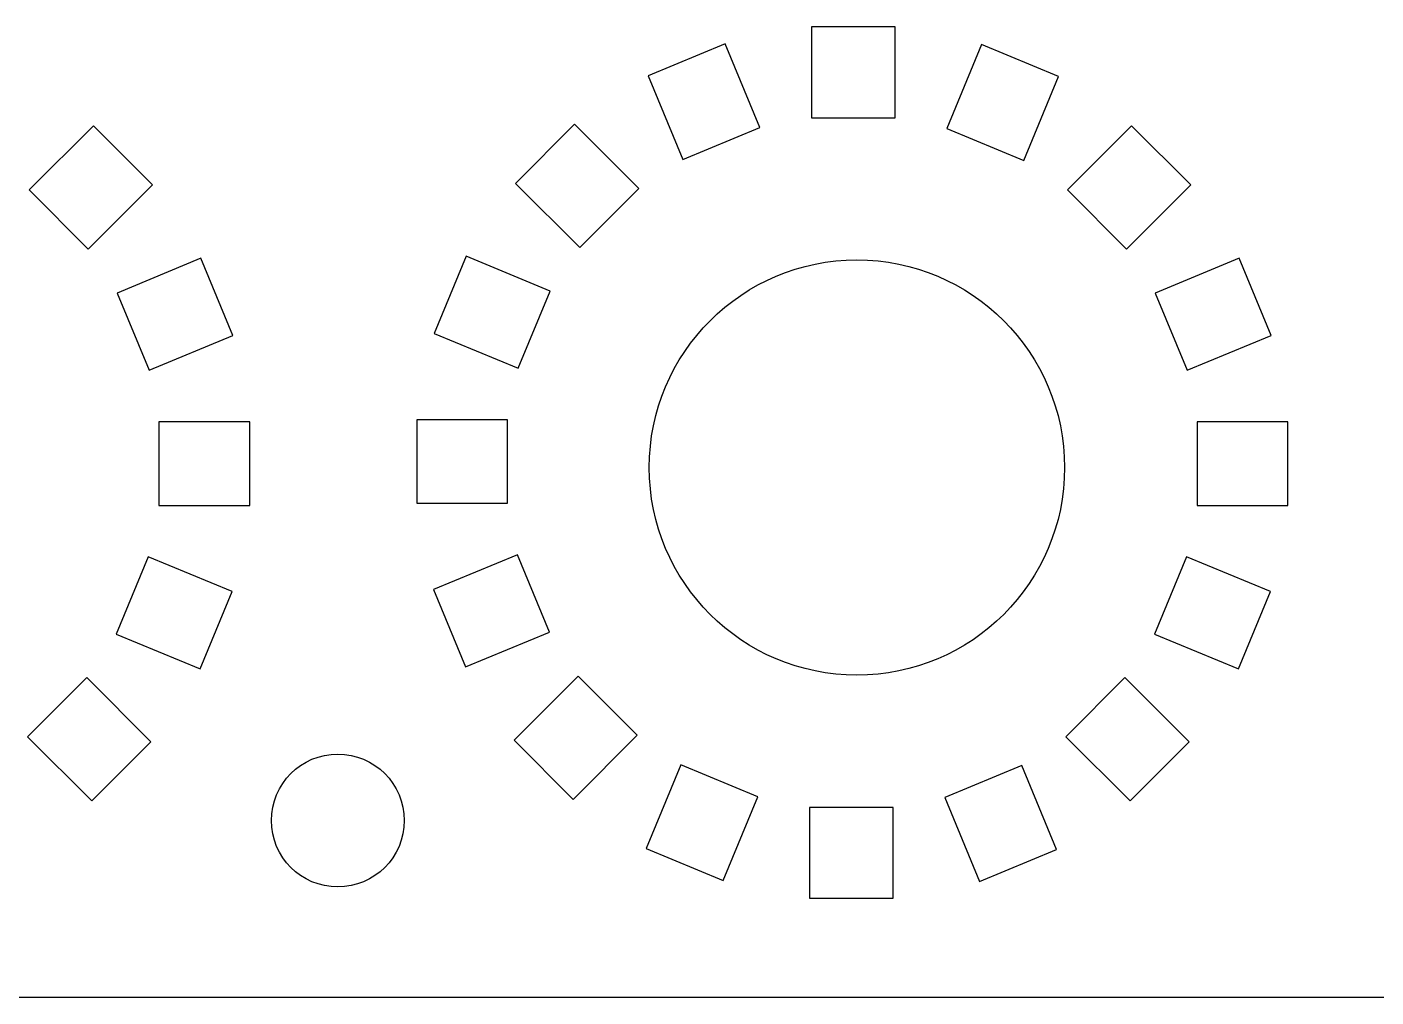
# Model space of a CAD drawing. Header units: millimetres. Extents: x -59 to 70, y -22 to 29.
# Drawn here: x -26.79 to 5.69, y -21.99 to 1.37 of the extents above; entities that cross this region are included whole.
import ezdxf

# ---------------------------------------------------------------- set-up
doc = ezdxf.new("R2010")
doc.units = ezdxf.units.MM
doc.layers.add('Cut001', color=7, linetype='CONTINUOUS')

msp = doc.modelspace()

# ---------------------------------------------------------------- linework, layer by layer
at = {"layer": 'Cut001'}
for p, q in [((-5.88795, 1.36933, 13.91), (-7.9004, 1.36933, 13.91)), ((-7.9004, 1.36933, 13.91), (-7.9004, -0.816923, 13.91)), ((-5.88795, 1.36933, 14.91), (-7.9004, 1.36933, 14.91)), ((-7.9004, 1.36933, 14.91), (-7.9004, -0.816923, 14.91)), ((-5.88795, 1.36933, 13.91), (-7.9004, 1.36933, 13.91)), ((-5.88795, 1.36933, 14.91), (-7.9004, 1.36933, 14.91)), ((-7.9004, 1.36933, 13.91), (-7.9004, 1.36933, 14.91)), ((-7.9004, 1.36933, 13.91), (-7.9004, -0.816923, 13.91)), ((-7.9004, 1.36933, 13.91), (-7.9004, 1.36933, 14.91)), ((-7.9004, 1.36933, 14.91), (-7.9004, -0.816923, 14.91)), ((-5.88795, -0.816923, 13.91), (-5.88795, 1.36933, 13.91)), ((-5.88795, -0.816923, 14.91), (-5.88795, 1.36933, 14.91)), ((-5.88795, -0.816923, 13.91), (-5.88795, 1.36933, 13.91)), ((-5.88795, -0.816923, 14.91), (-5.88795, 1.36933, 14.91)), ((-5.88795, 1.36933, 13.91), (-5.88795, 1.36933, 14.91)), ((-5.88795, 1.36933, 13.91), (-5.88795, 1.36933, 14.91)), ((-9.98059, 0.965901, 13.91), (-11.8399, 0.195769, 13.91)), ((-9.98059, 0.965901, 14.91), (-11.8399, 0.195769, 14.91)), ((-9.98059, 0.965901, 13.91), (-11.8399, 0.195769, 13.91)), ((-9.98059, 0.965901, 14.91), (-11.8399, 0.195769, 14.91)), ((-9.14395, -1.05394, 13.91), (-9.98059, 0.965901, 13.91)), ((-9.14395, -1.05394, 14.91), (-9.98059, 0.965901, 14.91)), ((-9.14395, -1.05394, 13.91), (-9.98059, 0.965901, 13.91)), ((-9.14395, -1.05394, 14.91), (-9.98059, 0.965901, 14.91)), ((-9.98059, 0.965901, 13.91), (-9.98059, 0.965901, 14.91)), ((-9.98059, 0.965901, 13.91), (-9.98059, 0.965901, 14.91)), ((-3.81171, 0.945997, 13.91), (-4.64835, -1.07384, 13.91)), ((-3.81171, 0.945997, 14.91), (-4.64835, -1.07384, 14.91)), ((-3.81171, 0.945997, 13.91), (-4.64835, -1.07384, 13.91)), ((-3.81171, 0.945997, 14.91), (-4.64835, -1.07384, 14.91)), ((-1.95244, 0.175866, 13.91), (-3.81171, 0.945997, 13.91)), ((-1.95244, 0.175866, 14.91), (-3.81171, 0.945997, 14.91)), ((-1.95244, 0.175866, 13.91), (-3.81171, 0.945997, 13.91)), ((-1.95244, 0.175866, 14.91), (-3.81171, 0.945997, 14.91)), ((-3.81171, 0.945997, 13.91), (-3.81171, 0.945997, 14.91)), ((-3.81171, 0.945997, 13.91), (-3.81171, 0.945997, 14.91)), ((-11.8399, 0.195769, 13.91), (-11.0032, -1.82407, 13.91)), ((-11.8399, 0.195769, 14.91), (-11.0032, -1.82407, 14.91)), ((-11.8399, 0.195769, 13.91), (-11.8399, 0.195769, 14.91)), ((-11.8399, 0.195769, 13.91), (-11.0032, -1.82407, 13.91)), ((-11.8399, 0.195769, 13.91), (-11.8399, 0.195769, 14.91)), ((-11.8399, 0.195769, 14.91), (-11.0032, -1.82407, 14.91)), ((-2.78909, -1.84397, 13.91), (-1.95244, 0.175866, 13.91)), ((-2.78909, -1.84397, 14.91), (-1.95244, 0.175866, 14.91)), ((-2.78909, -1.84397, 13.91), (-1.95244, 0.175866, 13.91)), ((-2.78909, -1.84397, 14.91), (-1.95244, 0.175866, 14.91)), ((-1.95244, 0.175866, 13.91), (-1.95244, 0.175866, 14.91)), ((-1.95244, 0.175866, 13.91), (-1.95244, 0.175866, 14.91)), ((-13.6073, -0.97301, 13.91), (-15.0303, -2.39603, 13.91)), ((-13.6073, -0.97301, 14.91), (-15.0303, -2.39603, 14.91)), ((-13.6073, -0.97301, 13.91), (-15.0303, -2.39603, 13.91)), ((-13.6073, -0.97301, 14.91), (-15.0303, -2.39603, 14.91)), ((-12.0614, -2.51893, 13.91), (-13.6073, -0.97301, 13.91)), ((-12.0614, -2.51893, 14.91), (-13.6073, -0.97301, 14.91)), ((-12.0614, -2.51893, 13.91), (-13.6073, -0.97301, 13.91)), ((-12.0614, -2.51893, 14.91), (-13.6073, -0.97301, 14.91)), ((-13.6073, -0.97301, 13.91), (-13.6073, -0.97301, 14.91)), ((-13.6073, -0.97301, 13.91), (-13.6073, -0.97301, 14.91)), ((-7.9004, -0.816923, 13.91), (-5.88795, -0.816923, 13.91)), ((-7.9004, -0.816923, 14.91), (-5.88795, -0.816923, 14.91)), ((-7.9004, -0.816923, 13.91), (-5.88795, -0.816923, 13.91)), ((-7.9004, -0.816923, 13.91), (-7.9004, -0.816923, 14.91)), ((-7.9004, -0.816923, 14.91), (-5.88795, -0.816923, 14.91)), ((-7.9004, -0.816923, 13.91), (-7.9004, -0.816923, 14.91)), ((-5.88795, -0.816923, 13.91), (-5.88795, -0.816923, 14.91)), ((-5.88795, -0.816923, 13.91), (-5.88795, -0.816923, 14.91)), ((-25.1963, -1.00979, 13.91), (-26.7422, -2.5557, 13.91)), ((-25.1963, -1.00979, 14.91), (-26.7422, -2.5557, 14.91)), ((-25.1963, -1.00979, 13.91), (-26.7422, -2.5557, 13.91)), ((-25.1963, -1.00979, 14.91), (-26.7422, -2.5557, 14.91)), ((-23.7732, -2.43281, 13.91), (-25.1963, -1.00979, 13.91)), ((-23.7732, -2.43281, 14.91), (-25.1963, -1.00979, 14.91)), ((-23.7732, -2.43281, 13.91), (-25.1963, -1.00979, 13.91)), ((-23.7732, -2.43281, 14.91), (-25.1963, -1.00979, 14.91)), ((-25.1963, -1.00979, 13.91), (-25.1963, -1.00979, 14.91)), ((-25.1963, -1.00979, 13.91), (-25.1963, -1.00979, 14.91)), ((-11.0032, -1.82407, 13.91), (-9.14395, -1.05394, 13.91)), ((-11.0032, -1.82407, 14.91), (-9.14395, -1.05394, 14.91)), ((-11.0032, -1.82407, 13.91), (-9.14395, -1.05394, 13.91)), ((-11.0032, -1.82407, 14.91), (-9.14395, -1.05394, 14.91)), ((-9.14395, -1.05394, 13.91), (-9.14395, -1.05394, 14.91)), ((-9.14395, -1.05394, 13.91), (-9.14395, -1.05394, 14.91)), ((-4.64835, -1.07384, 13.91), (-2.78909, -1.84397, 13.91)), ((-4.64835, -1.07384, 14.91), (-2.78909, -1.84397, 14.91)), ((-4.64835, -1.07384, 13.91), (-2.78909, -1.84397, 13.91)), ((-4.64835, -1.07384, 13.91), (-4.64835, -1.07384, 14.91)), ((-4.64835, -1.07384, 14.91), (-2.78909, -1.84397, 14.91)), ((-4.64835, -1.07384, 13.91), (-4.64835, -1.07384, 14.91)), ((-0.196251, -1.00979, 13.91), (-1.74217, -2.5557, 13.91)), ((-0.196251, -1.00979, 14.91), (-1.74217, -2.5557, 14.91)), ((-0.196251, -1.00979, 13.91), (-1.74217, -2.5557, 13.91)), ((-0.196251, -1.00979, 14.91), (-1.74217, -2.5557, 14.91)), ((1.22677, -2.43281, 13.91), (-0.196251, -1.00979, 13.91)), ((1.22677, -2.43281, 14.91), (-0.196251, -1.00979, 14.91)), ((1.22677, -2.43281, 13.91), (-0.196251, -1.00979, 13.91)), ((1.22677, -2.43281, 14.91), (-0.196251, -1.00979, 14.91)), ((-0.196251, -1.00979, 13.91), (-0.196251, -1.00979, 14.91)), ((-0.196251, -1.00979, 13.91), (-0.196251, -1.00979, 14.91)), ((-11.0032, -1.82407, 13.91), (-11.0032, -1.82407, 14.91)), ((-11.0032, -1.82407, 13.91), (-11.0032, -1.82407, 14.91)), ((-2.78909, -1.84397, 13.91), (-2.78909, -1.84397, 14.91)), ((-2.78909, -1.84397, 13.91), (-2.78909, -1.84397, 14.91)), ((-26.7422, -2.5557, 13.91), (-25.3191, -3.97872, 13.91)), ((-26.7422, -2.5557, 14.91), (-25.3191, -3.97872, 14.91)), ((-26.7422, -2.5557, 13.91), (-25.3191, -3.97872, 13.91)), ((-26.7422, -2.5557, 13.91), (-26.7422, -2.5557, 14.91)), ((-26.7422, -2.5557, 14.91), (-25.3191, -3.97872, 14.91)), ((-26.7422, -2.5557, 13.91), (-26.7422, -2.5557, 14.91)), ((-25.3191, -3.97872, 13.91), (-23.7732, -2.43281, 13.91)), ((-25.3191, -3.97872, 14.91), (-23.7732, -2.43281, 14.91)), ((-25.3191, -3.97872, 13.91), (-23.7732, -2.43281, 13.91)), ((-25.3191, -3.97872, 14.91), (-23.7732, -2.43281, 14.91)), ((-23.7732, -2.43281, 13.91), (-23.7732, -2.43281, 14.91)), ((-23.7732, -2.43281, 13.91), (-23.7732, -2.43281, 14.91)), ((-15.0303, -2.39603, 13.91), (-13.4844, -3.94194, 13.91)), ((-15.0303, -2.39603, 14.91), (-13.4844, -3.94194, 14.91)), ((-15.0303, -2.39603, 13.91), (-15.0303, -2.39603, 14.91)), ((-15.0303, -2.39603, 13.91), (-13.4844, -3.94194, 13.91)), ((-15.0303, -2.39603, 13.91), (-15.0303, -2.39603, 14.91)), ((-15.0303, -2.39603, 14.91), (-13.4844, -3.94194, 14.91)), ((-13.4844, -3.94194, 13.91), (-12.0614, -2.51893, 13.91)), ((-13.4844, -3.94194, 14.91), (-12.0614, -2.51893, 14.91)), ((-13.4844, -3.94194, 13.91), (-12.0614, -2.51893, 13.91)), ((-13.4844, -3.94194, 14.91), (-12.0614, -2.51893, 14.91)), ((-12.0614, -2.51893, 13.91), (-12.0614, -2.51893, 14.91)), ((-12.0614, -2.51893, 13.91), (-12.0614, -2.51893, 14.91)), ((-1.74217, -2.5557, 13.91), (-0.31915, -3.97872, 13.91)), ((-1.74217, -2.5557, 14.91), (-0.31915, -3.97872, 14.91)), ((-1.74217, -2.5557, 13.91), (-0.31915, -3.97872, 13.91)), ((-1.74217, -2.5557, 13.91), (-1.74217, -2.5557, 14.91)), ((-1.74217, -2.5557, 14.91), (-0.31915, -3.97872, 14.91)), ((-1.74217, -2.5557, 13.91), (-1.74217, -2.5557, 14.91)), ((-0.31915, -3.97872, 13.91), (1.22677, -2.43281, 13.91)), ((-0.31915, -3.97872, 14.91), (1.22677, -2.43281, 14.91)), ((-0.31915, -3.97872, 13.91), (1.22677, -2.43281, 13.91)), ((-0.31915, -3.97872, 14.91), (1.22677, -2.43281, 14.91)), ((1.22677, -2.43281, 13.91), (1.22677, -2.43281, 14.91)), ((1.22677, -2.43281, 13.91), (1.22677, -2.43281, 14.91)), ((-25.3191, -3.97872, 13.91), (-25.3191, -3.97872, 14.91)), ((-25.3191, -3.97872, 13.91), (-25.3191, -3.97872, 14.91)), ((-22.6045, -4.20027, 13.91), (-24.6243, -5.03692, 13.91)), ((-22.6045, -4.20027, 14.91), (-24.6243, -5.03692, 14.91)), ((-22.6045, -4.20027, 13.91), (-24.6243, -5.03692, 13.91)), ((-22.6045, -4.20027, 14.91), (-24.6243, -5.03692, 14.91)), ((-21.8343, -6.05953, 13.91), (-22.6045, -4.20027, 13.91)), ((-21.8343, -6.05953, 14.91), (-22.6045, -4.20027, 14.91)), ((-21.8343, -6.05953, 13.91), (-22.6045, -4.20027, 13.91)), ((-21.8343, -6.05953, 14.91), (-22.6045, -4.20027, 14.91)), ((-22.6045, -4.20027, 13.91), (-22.6045, -4.20027, 14.91)), ((-22.6045, -4.20027, 13.91), (-22.6045, -4.20027, 14.91)), ((-16.216, -4.15222, 13.91), (-16.9861, -6.01148, 13.91)), ((-16.216, -4.15222, 14.91), (-16.9861, -6.01148, 14.91)), ((-16.216, -4.15222, 13.91), (-16.9861, -6.01148, 13.91)), ((-16.216, -4.15222, 14.91), (-16.9861, -6.01148, 14.91)), ((-14.1962, -4.98886, 13.91), (-16.216, -4.15222, 13.91)), ((-14.1962, -4.98886, 14.91), (-16.216, -4.15222, 14.91)), ((-14.1962, -4.98886, 13.91), (-16.216, -4.15222, 13.91)), ((-14.1962, -4.98886, 14.91), (-16.216, -4.15222, 14.91)), ((-16.216, -4.15222, 13.91), (-16.216, -4.15222, 14.91)), ((-16.216, -4.15222, 13.91), (-16.216, -4.15222, 14.91)), ((-13.4844, -3.94194, 13.91), (-13.4844, -3.94194, 14.91)), ((-13.4844, -3.94194, 13.91), (-13.4844, -3.94194, 14.91)), ((-0.31915, -3.97872, 13.91), (-0.31915, -3.97872, 14.91)), ((-0.31915, -3.97872, 13.91), (-0.31915, -3.97872, 14.91)), ((2.39555, -4.20027, 13.91), (0.375709, -5.03692, 13.91)), ((2.39555, -4.20027, 14.91), (0.375709, -5.03692, 14.91)), ((2.39555, -4.20027, 13.91), (0.375709, -5.03692, 13.91)), ((2.39555, -4.20027, 14.91), (0.375709, -5.03692, 14.91)), ((3.16568, -6.05953, 13.91), (2.39555, -4.20027, 13.91)), ((3.16568, -6.05953, 14.91), (2.39555, -4.20027, 14.91)), ((3.16568, -6.05953, 13.91), (2.39555, -4.20027, 13.91)), ((3.16568, -6.05953, 14.91), (2.39555, -4.20027, 14.91)), ((2.39555, -4.20027, 13.91), (2.39555, -4.20027, 14.91)), ((2.39555, -4.20027, 13.91), (2.39555, -4.20027, 14.91)), ((-24.6243, -5.03692, 13.91), (-23.8542, -6.89618, 13.91)), ((-24.6243, -5.03692, 14.91), (-23.8542, -6.89618, 14.91)), ((-24.6243, -5.03692, 13.91), (-23.8542, -6.89618, 13.91)), ((-24.6243, -5.03692, 13.91), (-24.6243, -5.03692, 14.91)), ((-24.6243, -5.03692, 14.91), (-23.8542, -6.89618, 14.91)), ((-24.6243, -5.03692, 13.91), (-24.6243, -5.03692, 14.91)), ((-14.9663, -6.84813, 13.91), (-14.1962, -4.98886, 13.91)), ((-14.9663, -6.84813, 14.91), (-14.1962, -4.98886, 14.91)), ((-14.9663, -6.84813, 13.91), (-14.1962, -4.98886, 13.91)), ((-14.9663, -6.84813, 14.91), (-14.1962, -4.98886, 14.91)), ((-14.1962, -4.98886, 13.91), (-14.1962, -4.98886, 14.91)), ((-14.1962, -4.98886, 13.91), (-14.1962, -4.98886, 14.91)), ((0.375709, -5.03692, 13.91), (1.14584, -6.89618, 13.91)), ((0.375709, -5.03692, 14.91), (1.14584, -6.89618, 14.91)), ((0.375709, -5.03692, 13.91), (1.14584, -6.89618, 13.91)), ((0.375709, -5.03692, 13.91), (0.375709, -5.03692, 14.91)), ((0.375709, -5.03692, 14.91), (1.14584, -6.89618, 14.91)), ((0.375709, -5.03692, 13.91), (0.375709, -5.03692, 14.91)), ((-23.8542, -6.89618, 13.91), (-21.8343, -6.05953, 13.91)), ((-23.8542, -6.89618, 14.91), (-21.8343, -6.05953, 14.91)), ((-23.8542, -6.89618, 13.91), (-21.8343, -6.05953, 13.91)), ((-23.8542, -6.89618, 14.91), (-21.8343, -6.05953, 14.91)), ((-21.8343, -6.05953, 13.91), (-21.8343, -6.05953, 14.91)), ((-21.8343, -6.05953, 13.91), (-21.8343, -6.05953, 14.91)), ((-16.9861, -6.01148, 13.91), (-14.9663, -6.84813, 13.91)), ((-16.9861, -6.01148, 14.91), (-14.9663, -6.84813, 14.91)), ((-16.9861, -6.01148, 13.91), (-16.9861, -6.01148, 14.91)), ((-16.9861, -6.01148, 13.91), (-14.9663, -6.84813, 13.91)), ((-16.9861, -6.01148, 13.91), (-16.9861, -6.01148, 14.91)), ((-16.9861, -6.01148, 14.91), (-14.9663, -6.84813, 14.91)), ((1.14584, -6.89618, 13.91), (3.16568, -6.05953, 13.91)), ((1.14584, -6.89618, 14.91), (3.16568, -6.05953, 14.91)), ((1.14584, -6.89618, 13.91), (3.16568, -6.05953, 13.91)), ((1.14584, -6.89618, 14.91), (3.16568, -6.05953, 14.91)), ((3.16568, -6.05953, 13.91), (3.16568, -6.05953, 14.91)), ((3.16568, -6.05953, 13.91), (3.16568, -6.05953, 14.91)), ((-23.8542, -6.89618, 13.91), (-23.8542, -6.89618, 14.91)), ((-23.8542, -6.89618, 13.91), (-23.8542, -6.89618, 14.91)), ((-14.9663, -6.84813, 13.91), (-14.9663, -6.84813, 14.91)), ((-14.9663, -6.84813, 13.91), (-14.9663, -6.84813, 14.91)), ((1.14584, -6.89618, 13.91), (1.14584, -6.89618, 14.91)), ((1.14584, -6.89618, 13.91), (1.14584, -6.89618, 14.91)), ((-15.2232, -8.08772, 13.91), (-17.4095, -8.08772, 13.91)), ((-17.4095, -8.08772, 13.91), (-17.4095, -10.1002, 13.91)), ((-15.2232, -8.08772, 14.91), (-17.4095, -8.08772, 14.91)), ((-17.4095, -8.08772, 14.91), (-17.4095, -10.1002, 14.91)), ((-15.2232, -8.08772, 13.91), (-17.4095, -8.08772, 13.91)), ((-15.2232, -8.08772, 14.91), (-17.4095, -8.08772, 14.91)), ((-17.4095, -8.08772, 13.91), (-17.4095, -8.08772, 14.91)), ((-17.4095, -8.08772, 13.91), (-17.4095, -10.1002, 13.91)), ((-17.4095, -8.08772, 13.91), (-17.4095, -8.08772, 14.91)), ((-17.4095, -8.08772, 14.91), (-17.4095, -10.1002, 14.91)), ((-15.2232, -10.1002, 13.91), (-15.2232, -8.08772, 13.91)), ((-15.2232, -10.1002, 14.91), (-15.2232, -8.08772, 14.91)), ((-15.2232, -10.1002, 13.91), (-15.2232, -8.08772, 13.91)), ((-15.2232, -10.1002, 14.91), (-15.2232, -8.08772, 14.91)), ((-15.2232, -8.08772, 13.91), (-15.2232, -8.08772, 14.91)), ((-15.2232, -8.08772, 13.91), (-15.2232, -8.08772, 14.91)), ((-23.6171, -8.13973, 13.91), (-23.6171, -10.1522, 13.91)), ((-21.4309, -8.13973, 13.91), (-23.6171, -8.13973, 13.91)), ((-23.6171, -8.13973, 14.91), (-23.6171, -10.1522, 14.91)), ((-21.4309, -8.13973, 14.91), (-23.6171, -8.13973, 14.91)), ((-23.6171, -8.13973, 13.91), (-23.6171, -10.1522, 13.91)), ((-23.6171, -8.13973, 13.91), (-23.6171, -8.13973, 14.91)), ((-23.6171, -8.13973, 14.91), (-23.6171, -10.1522, 14.91)), ((-21.4309, -8.13973, 13.91), (-23.6171, -8.13973, 13.91)), ((-21.4309, -8.13973, 14.91), (-23.6171, -8.13973, 14.91)), ((-23.6171, -8.13973, 13.91), (-23.6171, -8.13973, 14.91)), ((-21.4309, -10.1522, 13.91), (-21.4309, -8.13973, 13.91)), ((-21.4309, -10.1522, 14.91), (-21.4309, -8.13973, 14.91)), ((-21.4309, -10.1522, 13.91), (-21.4309, -8.13973, 13.91)), ((-21.4309, -10.1522, 14.91), (-21.4309, -8.13973, 14.91)), ((-21.4309, -8.13973, 13.91), (-21.4309, -8.13973, 14.91)), ((-21.4309, -8.13973, 13.91), (-21.4309, -8.13973, 14.91)), ((1.38285, -8.13973, 13.91), (1.38285, -10.1522, 13.91)), ((3.56911, -8.13973, 13.91), (1.38285, -8.13973, 13.91)), ((1.38285, -8.13973, 14.91), (1.38285, -10.1522, 14.91)), ((3.56911, -8.13973, 14.91), (1.38285, -8.13973, 14.91)), ((1.38285, -8.13973, 13.91), (1.38285, -10.1522, 13.91)), ((1.38285, -8.13973, 13.91), (1.38285, -8.13973, 14.91)), ((1.38285, -8.13973, 14.91), (1.38285, -10.1522, 14.91)), ((3.56911, -8.13973, 13.91), (1.38285, -8.13973, 13.91)), ((3.56911, -8.13973, 14.91), (1.38285, -8.13973, 14.91)), ((1.38285, -8.13973, 13.91), (1.38285, -8.13973, 14.91)), ((3.56911, -10.1522, 13.91), (3.56911, -8.13973, 13.91)), ((3.56911, -10.1522, 14.91), (3.56911, -8.13973, 14.91)), ((3.56911, -10.1522, 13.91), (3.56911, -8.13973, 13.91)), ((3.56911, -10.1522, 14.91), (3.56911, -8.13973, 14.91)), ((3.56911, -8.13973, 13.91), (3.56911, -8.13973, 14.91)), ((3.56911, -8.13973, 13.91), (3.56911, -8.13973, 14.91)), ((-1.81, -9.24, 13.91), (-1.81, -9.24, 14.91)), ((-1.81, -9.24, 13.91), (-1.81, -9.24, 14.91)), ((-23.6171, -10.1522, 13.91), (-21.4309, -10.1522, 13.91)), ((-23.6171, -10.1522, 14.91), (-21.4309, -10.1522, 14.91)), ((-23.6171, -10.1522, 13.91), (-23.6171, -10.1522, 14.91)), ((-23.6171, -10.1522, 13.91), (-21.4309, -10.1522, 13.91)), ((-23.6171, -10.1522, 13.91), (-23.6171, -10.1522, 14.91)), ((-23.6171, -10.1522, 14.91), (-21.4309, -10.1522, 14.91)), ((-21.4309, -10.1522, 13.91), (-21.4309, -10.1522, 14.91)), ((-21.4309, -10.1522, 13.91), (-21.4309, -10.1522, 14.91)), ((-17.4095, -10.1002, 13.91), (-15.2232, -10.1002, 13.91)), ((-17.4095, -10.1002, 14.91), (-15.2232, -10.1002, 14.91)), ((-17.4095, -10.1002, 13.91), (-17.4095, -10.1002, 14.91)), ((-17.4095, -10.1002, 13.91), (-15.2232, -10.1002, 13.91)), ((-17.4095, -10.1002, 13.91), (-17.4095, -10.1002, 14.91)), ((-17.4095, -10.1002, 14.91), (-15.2232, -10.1002, 14.91)), ((-15.2232, -10.1002, 13.91), (-15.2232, -10.1002, 14.91)), ((-15.2232, -10.1002, 13.91), (-15.2232, -10.1002, 14.91)), ((1.38285, -10.1522, 13.91), (3.56911, -10.1522, 13.91)), ((1.38285, -10.1522, 14.91), (3.56911, -10.1522, 14.91)), ((1.38285, -10.1522, 13.91), (1.38285, -10.1522, 14.91)), ((1.38285, -10.1522, 13.91), (3.56911, -10.1522, 13.91)), ((1.38285, -10.1522, 13.91), (1.38285, -10.1522, 14.91)), ((1.38285, -10.1522, 14.91), (3.56911, -10.1522, 14.91)), ((3.56911, -10.1522, 13.91), (3.56911, -10.1522, 14.91)), ((3.56911, -10.1522, 13.91), (3.56911, -10.1522, 14.91)), ((-14.9862, -11.3437, 13.91), (-17.006, -12.1804, 13.91)), ((-14.9862, -11.3437, 14.91), (-17.006, -12.1804, 14.91)), ((-14.9862, -11.3437, 13.91), (-17.006, -12.1804, 13.91)), ((-14.9862, -11.3437, 14.91), (-17.006, -12.1804, 14.91)), ((-14.2161, -13.203, 13.91), (-14.9862, -11.3437, 13.91)), ((-14.2161, -13.203, 14.91), (-14.9862, -11.3437, 14.91)), ((-14.2161, -13.203, 13.91), (-14.9862, -11.3437, 13.91)), ((-14.2161, -13.203, 14.91), (-14.9862, -11.3437, 14.91)), ((-14.9862, -11.3437, 13.91), (-14.9862, -11.3437, 14.91)), ((-14.9862, -11.3437, 13.91), (-14.9862, -11.3437, 14.91)), ((-23.8741, -11.3918, 13.91), (-24.6442, -13.251, 13.91)), ((-23.8741, -11.3918, 14.91), (-24.6442, -13.251, 14.91)), ((-23.8741, -11.3918, 13.91), (-24.6442, -13.251, 13.91)), ((-23.8741, -11.3918, 14.91), (-24.6442, -13.251, 14.91)), ((-21.8542, -12.2284, 13.91), (-23.8741, -11.3918, 13.91)), ((-21.8542, -12.2284, 14.91), (-23.8741, -11.3918, 14.91)), ((-23.8741, -11.3918, 13.91), (-23.8741, -11.3918, 14.91)), ((-21.8542, -12.2284, 13.91), (-23.8741, -11.3918, 13.91)), ((-21.8542, -12.2284, 14.91), (-23.8741, -11.3918, 14.91)), ((-23.8741, -11.3918, 13.91), (-23.8741, -11.3918, 14.91)), ((1.12594, -11.3918, 13.91), (0.355806, -13.251, 13.91)), ((1.12594, -11.3918, 14.91), (0.355806, -13.251, 14.91)), ((1.12594, -11.3918, 13.91), (0.355806, -13.251, 13.91)), ((1.12594, -11.3918, 14.91), (0.355806, -13.251, 14.91)), ((3.14577, -12.2284, 13.91), (1.12594, -11.3918, 13.91)), ((3.14577, -12.2284, 14.91), (1.12594, -11.3918, 14.91)), ((1.12594, -11.3918, 13.91), (1.12594, -11.3918, 14.91)), ((3.14577, -12.2284, 13.91), (1.12594, -11.3918, 13.91)), ((3.14577, -12.2284, 14.91), (1.12594, -11.3918, 14.91)), ((1.12594, -11.3918, 13.91), (1.12594, -11.3918, 14.91)), ((-22.6244, -14.0877, 13.91), (-21.8542, -12.2284, 13.91)), ((-22.6244, -14.0877, 14.91), (-21.8542, -12.2284, 14.91)), ((-22.6244, -14.0877, 13.91), (-21.8542, -12.2284, 13.91)), ((-22.6244, -14.0877, 14.91), (-21.8542, -12.2284, 14.91)), ((-21.8542, -12.2284, 13.91), (-21.8542, -12.2284, 14.91)), ((-21.8542, -12.2284, 13.91), (-21.8542, -12.2284, 14.91)), ((-17.006, -12.1804, 13.91), (-16.2359, -14.0396, 13.91)), ((-17.006, -12.1804, 14.91), (-16.2359, -14.0396, 14.91)), ((-17.006, -12.1804, 13.91), (-17.006, -12.1804, 14.91)), ((-17.006, -12.1804, 13.91), (-16.2359, -14.0396, 13.91)), ((-17.006, -12.1804, 13.91), (-17.006, -12.1804, 14.91)), ((-17.006, -12.1804, 14.91), (-16.2359, -14.0396, 14.91)), ((2.37564, -14.0877, 13.91), (3.14577, -12.2284, 13.91)), ((2.37564, -14.0877, 14.91), (3.14577, -12.2284, 14.91)), ((2.37564, -14.0877, 13.91), (3.14577, -12.2284, 13.91)), ((2.37564, -14.0877, 14.91), (3.14577, -12.2284, 14.91)), ((3.14577, -12.2284, 13.91), (3.14577, -12.2284, 14.91)), ((3.14577, -12.2284, 13.91), (3.14577, -12.2284, 14.91)), ((-24.6442, -13.251, 13.91), (-22.6244, -14.0877, 13.91)), ((-24.6442, -13.251, 14.91), (-22.6244, -14.0877, 14.91)), ((-24.6442, -13.251, 13.91), (-24.6442, -13.251, 14.91)), ((-24.6442, -13.251, 13.91), (-22.6244, -14.0877, 13.91)), ((-24.6442, -13.251, 13.91), (-24.6442, -13.251, 14.91)), ((-24.6442, -13.251, 14.91), (-22.6244, -14.0877, 14.91)), ((-16.2359, -14.0396, 13.91), (-14.2161, -13.203, 13.91)), ((-16.2359, -14.0396, 14.91), (-14.2161, -13.203, 14.91)), ((-16.2359, -14.0396, 13.91), (-14.2161, -13.203, 13.91)), ((-16.2359, -14.0396, 14.91), (-14.2161, -13.203, 14.91)), ((-14.2161, -13.203, 13.91), (-14.2161, -13.203, 14.91)), ((-14.2161, -13.203, 13.91), (-14.2161, -13.203, 14.91)), ((0.355806, -13.251, 13.91), (2.37564, -14.0877, 13.91)), ((0.355806, -13.251, 14.91), (2.37564, -14.0877, 14.91)), ((0.355806, -13.251, 13.91), (0.355806, -13.251, 14.91)), ((0.355806, -13.251, 13.91), (2.37564, -14.0877, 13.91)), ((0.355806, -13.251, 13.91), (0.355806, -13.251, 14.91)), ((0.355806, -13.251, 14.91), (2.37564, -14.0877, 14.91)), ((-22.6244, -14.0877, 13.91), (-22.6244, -14.0877, 14.91)), ((-22.6244, -14.0877, 13.91), (-22.6244, -14.0877, 14.91)), ((-16.2359, -14.0396, 13.91), (-16.2359, -14.0396, 14.91)), ((-16.2359, -14.0396, 13.91), (-16.2359, -14.0396, 14.91)), ((-13.5212, -14.2612, 13.91), (-15.0671, -15.8071, 13.91)), ((-13.5212, -14.2612, 14.91), (-15.0671, -15.8071, 14.91)), ((-13.5212, -14.2612, 13.91), (-15.0671, -15.8071, 13.91)), ((-13.5212, -14.2612, 14.91), (-15.0671, -15.8071, 14.91)), ((-12.0982, -15.6842, 13.91), (-13.5212, -14.2612, 13.91)), ((-12.0982, -15.6842, 14.91), (-13.5212, -14.2612, 14.91)), ((-12.0982, -15.6842, 13.91), (-13.5212, -14.2612, 13.91)), ((-12.0982, -15.6842, 14.91), (-13.5212, -14.2612, 14.91)), ((-13.5212, -14.2612, 13.91), (-13.5212, -14.2612, 14.91)), ((-13.5212, -14.2612, 13.91), (-13.5212, -14.2612, 14.91)), ((2.37564, -14.0877, 13.91), (2.37564, -14.0877, 14.91)), ((2.37564, -14.0877, 13.91), (2.37564, -14.0877, 14.91)), ((-25.3559, -14.298, 13.91), (-26.7789, -15.721, 13.91)), ((-25.3559, -14.298, 14.91), (-26.7789, -15.721, 14.91)), ((-25.3559, -14.298, 13.91), (-26.7789, -15.721, 13.91)), ((-25.3559, -14.298, 14.91), (-26.7789, -15.721, 14.91)), ((-23.81, -15.8439, 13.91), (-25.3559, -14.298, 13.91)), ((-23.81, -15.8439, 14.91), (-25.3559, -14.298, 14.91)), ((-25.3559, -14.298, 13.91), (-25.3559, -14.298, 14.91)), ((-23.81, -15.8439, 13.91), (-25.3559, -14.298, 13.91)), ((-23.81, -15.8439, 14.91), (-25.3559, -14.298, 14.91)), ((-25.3559, -14.298, 13.91), (-25.3559, -14.298, 14.91)), ((-0.355927, -14.298, 13.91), (-1.77894, -15.721, 13.91)), ((-0.355927, -14.298, 14.91), (-1.77894, -15.721, 14.91)), ((-0.355927, -14.298, 13.91), (-1.77894, -15.721, 13.91)), ((-0.355927, -14.298, 14.91), (-1.77894, -15.721, 14.91)), ((1.18999, -15.8439, 13.91), (-0.355927, -14.298, 13.91)), ((1.18999, -15.8439, 14.91), (-0.355927, -14.298, 14.91)), ((-0.355927, -14.298, 13.91), (-0.355927, -14.298, 14.91)), ((1.18999, -15.8439, 13.91), (-0.355927, -14.298, 13.91)), ((1.18999, -15.8439, 14.91), (-0.355927, -14.298, 14.91)), ((-0.355927, -14.298, 13.91), (-0.355927, -14.298, 14.91)), ((-26.7789, -15.721, 13.91), (-25.233, -17.2669, 13.91)), ((-26.7789, -15.721, 14.91), (-25.233, -17.2669, 14.91)), ((-26.7789, -15.721, 13.91), (-26.7789, -15.721, 14.91)), ((-26.7789, -15.721, 13.91), (-25.233, -17.2669, 13.91)), ((-26.7789, -15.721, 13.91), (-26.7789, -15.721, 14.91)), ((-26.7789, -15.721, 14.91), (-25.233, -17.2669, 14.91)), ((-25.233, -17.2669, 13.91), (-23.81, -15.8439, 13.91)), ((-25.233, -17.2669, 14.91), (-23.81, -15.8439, 14.91)), ((-25.233, -17.2669, 13.91), (-23.81, -15.8439, 13.91)), ((-25.233, -17.2669, 14.91), (-23.81, -15.8439, 14.91)), ((-23.81, -15.8439, 13.91), (-23.81, -15.8439, 14.91)), ((-23.81, -15.8439, 13.91), (-23.81, -15.8439, 14.91)), ((-15.0671, -15.8071, 13.91), (-13.6441, -17.2301, 13.91)), ((-15.0671, -15.8071, 14.91), (-13.6441, -17.2301, 14.91)), ((-15.0671, -15.8071, 13.91), (-15.0671, -15.8071, 14.91)), ((-15.0671, -15.8071, 13.91), (-13.6441, -17.2301, 13.91)), ((-15.0671, -15.8071, 13.91), (-15.0671, -15.8071, 14.91)), ((-15.0671, -15.8071, 14.91), (-13.6441, -17.2301, 14.91)), ((-13.6441, -17.2301, 13.91), (-12.0982, -15.6842, 13.91)), ((-13.6441, -17.2301, 14.91), (-12.0982, -15.6842, 14.91)), ((-13.6441, -17.2301, 13.91), (-12.0982, -15.6842, 13.91)), ((-13.6441, -17.2301, 14.91), (-12.0982, -15.6842, 14.91)), ((-12.0982, -15.6842, 13.91), (-12.0982, -15.6842, 14.91)), ((-12.0982, -15.6842, 13.91), (-12.0982, -15.6842, 14.91)), ((-1.77894, -15.721, 13.91), (-0.233028, -17.2669, 13.91)), ((-1.77894, -15.721, 14.91), (-0.233028, -17.2669, 14.91)), ((-1.77894, -15.721, 13.91), (-1.77894, -15.721, 14.91)), ((-1.77894, -15.721, 13.91), (-0.233028, -17.2669, 13.91)), ((-1.77894, -15.721, 13.91), (-1.77894, -15.721, 14.91)), ((-1.77894, -15.721, 14.91), (-0.233028, -17.2669, 14.91)), ((-0.233028, -17.2669, 13.91), (1.18999, -15.8439, 13.91)), ((-0.233028, -17.2669, 14.91), (1.18999, -15.8439, 14.91)), ((-0.233028, -17.2669, 13.91), (1.18999, -15.8439, 13.91)), ((-0.233028, -17.2669, 14.91), (1.18999, -15.8439, 14.91)), ((1.18999, -15.8439, 13.91), (1.18999, -15.8439, 14.91)), ((1.18999, -15.8439, 13.91), (1.18999, -15.8439, 14.91)), ((-11.0513, -16.3959, 13.91), (-11.8879, -18.4158, 13.91)), ((-11.0513, -16.3959, 14.91), (-11.8879, -18.4158, 14.91)), ((-11.0513, -16.3959, 13.91), (-11.8879, -18.4158, 13.91)), ((-11.0513, -16.3959, 14.91), (-11.8879, -18.4158, 14.91)), ((-9.192, -17.1661, 13.91), (-11.0513, -16.3959, 13.91)), ((-9.192, -17.1661, 14.91), (-11.0513, -16.3959, 14.91)), ((-9.192, -17.1661, 13.91), (-11.0513, -16.3959, 13.91)), ((-9.192, -17.1661, 14.91), (-11.0513, -16.3959, 14.91)), ((-11.0513, -16.3959, 13.91), (-11.0513, -16.3959, 14.91)), ((-11.0513, -16.3959, 13.91), (-11.0513, -16.3959, 14.91)), ((-2.83714, -16.4158, 13.91), (-4.6964, -17.186, 13.91)), ((-2.83714, -16.4158, 14.91), (-4.6964, -17.186, 14.91)), ((-2.83714, -16.4158, 13.91), (-4.6964, -17.186, 13.91)), ((-2.83714, -16.4158, 14.91), (-4.6964, -17.186, 14.91)), ((-2.00049, -18.4357, 13.91), (-2.83714, -16.4158, 13.91)), ((-2.00049, -18.4357, 14.91), (-2.83714, -16.4158, 14.91)), ((-2.83714, -16.4158, 13.91), (-2.83714, -16.4158, 14.91)), ((-2.00049, -18.4357, 13.91), (-2.83714, -16.4158, 13.91)), ((-2.00049, -18.4357, 14.91), (-2.83714, -16.4158, 14.91)), ((-2.83714, -16.4158, 13.91), (-2.83714, -16.4158, 14.91)), ((-10.0286, -19.1859, 13.91), (-9.192, -17.1661, 13.91)), ((-10.0286, -19.1859, 14.91), (-9.192, -17.1661, 14.91)), ((-10.0286, -19.1859, 13.91), (-9.192, -17.1661, 13.91)), ((-10.0286, -19.1859, 14.91), (-9.192, -17.1661, 14.91)), ((-9.192, -17.1661, 13.91), (-9.192, -17.1661, 14.91)), ((-9.192, -17.1661, 13.91), (-9.192, -17.1661, 14.91)), ((-4.6964, -17.186, 13.91), (-3.85976, -19.2058, 13.91)), ((-4.6964, -17.186, 14.91), (-3.85976, -19.2058, 14.91)), ((-4.6964, -17.186, 13.91), (-4.6964, -17.186, 14.91)), ((-4.6964, -17.186, 13.91), (-3.85976, -19.2058, 13.91)), ((-4.6964, -17.186, 13.91), (-4.6964, -17.186, 14.91)), ((-4.6964, -17.186, 14.91), (-3.85976, -19.2058, 14.91)), ((-25.233, -17.2669, 13.91), (-25.233, -17.2669, 14.91)), ((-25.233, -17.2669, 13.91), (-25.233, -17.2669, 14.91)), ((-13.6441, -17.2301, 13.91), (-13.6441, -17.2301, 14.91)), ((-13.6441, -17.2301, 13.91), (-13.6441, -17.2301, 14.91)), ((-5.93996, -17.423, 13.91), (-7.95241, -17.423, 13.91)), ((-7.95241, -17.423, 13.91), (-7.95241, -19.6092, 13.91)), ((-5.93996, -17.423, 14.91), (-7.95241, -17.423, 14.91)), ((-7.95241, -17.423, 14.91), (-7.95241, -19.6092, 14.91)), ((-5.93996, -17.423, 13.91), (-7.95241, -17.423, 13.91)), ((-5.93996, -17.423, 14.91), (-7.95241, -17.423, 14.91)), ((-7.95241, -17.423, 13.91), (-7.95241, -17.423, 14.91)), ((-7.95241, -17.423, 13.91), (-7.95241, -19.6092, 13.91)), ((-7.95241, -17.423, 13.91), (-7.95241, -17.423, 14.91)), ((-7.95241, -17.423, 14.91), (-7.95241, -19.6092, 14.91)), ((-5.93996, -19.6092, 13.91), (-5.93996, -17.423, 13.91)), ((-5.93996, -19.6092, 14.91), (-5.93996, -17.423, 14.91)), ((-5.93996, -17.423, 13.91), (-5.93996, -17.423, 14.91)), ((-5.93996, -19.6092, 13.91), (-5.93996, -17.423, 13.91)), ((-5.93996, -19.6092, 14.91), (-5.93996, -17.423, 14.91)), ((-5.93996, -17.423, 13.91), (-5.93996, -17.423, 14.91)), ((-0.233028, -17.2669, 13.91), (-0.233028, -17.2669, 14.91)), ((-0.233028, -17.2669, 13.91), (-0.233028, -17.2669, 14.91)), ((-17.71, -17.74, 13.91), (-17.71, -17.74, 14.91)), ((-17.71, -17.74, 13.91), (-17.71, -17.74, 14.91)), ((-11.8879, -18.4158, 13.91), (-10.0286, -19.1859, 13.91)), ((-11.8879, -18.4158, 14.91), (-10.0286, -19.1859, 14.91)), ((-11.8879, -18.4158, 13.91), (-11.8879, -18.4158, 14.91)), ((-11.8879, -18.4158, 13.91), (-10.0286, -19.1859, 13.91)), ((-11.8879, -18.4158, 13.91), (-11.8879, -18.4158, 14.91)), ((-11.8879, -18.4158, 14.91), (-10.0286, -19.1859, 14.91)), ((-3.85976, -19.2058, 13.91), (-2.00049, -18.4357, 13.91)), ((-3.85976, -19.2058, 14.91), (-2.00049, -18.4357, 14.91)), ((-3.85976, -19.2058, 13.91), (-2.00049, -18.4357, 13.91)), ((-3.85976, -19.2058, 14.91), (-2.00049, -18.4357, 14.91)), ((-2.00049, -18.4357, 13.91), (-2.00049, -18.4357, 14.91)), ((-2.00049, -18.4357, 13.91), (-2.00049, -18.4357, 14.91)), ((-10.0286, -19.1859, 13.91), (-10.0286, -19.1859, 14.91)), ((-10.0286, -19.1859, 13.91), (-10.0286, -19.1859, 14.91)), ((-3.85976, -19.2058, 13.91), (-3.85976, -19.2058, 14.91)), ((-3.85976, -19.2058, 13.91), (-3.85976, -19.2058, 14.91)), ((-7.95241, -19.6092, 13.91), (-5.93996, -19.6092, 13.91)), ((-7.95241, -19.6092, 14.91), (-5.93996, -19.6092, 14.91)), ((-7.95241, -19.6092, 13.91), (-7.95241, -19.6092, 14.91)), ((-7.95241, -19.6092, 13.91), (-5.93996, -19.6092, 13.91)), ((-7.95241, -19.6092, 13.91), (-7.95241, -19.6092, 14.91)), ((-7.95241, -19.6092, 14.91), (-5.93996, -19.6092, 14.91)), ((-5.93996, -19.6092, 13.91), (-5.93996, -19.6092, 14.91)), ((-5.93996, -19.6092, 13.91), (-5.93996, -19.6092, 14.91)), ((-58.56, -21.99, 13.91), (69.94, -21.99, 13.91)), ((-58.56, -21.99, 14.91), (69.94, -21.99, 14.91)), ((-58.56, -21.99, 13.91), (69.94, -21.99, 13.91)), ((-58.56, -21.99, 14.91), (69.94, -21.99, 14.91))]:
    msp.add_line(p, q, dxfattribs=at)
for centre, radius in [((-6.81, -9.24), 5), ((-6.81, -9.24), 5), ((-6.81, -9.24), 5), ((-6.81, -9.24), 5), ((-19.31, -17.74), 1.6), ((-19.31, -17.74), 1.6), ((-19.31, -17.74), 1.6), ((-19.31, -17.74), 1.6)]:
    msp.add_circle(centre, radius, dxfattribs=at)

doc.saveas('drawing.dxf')
